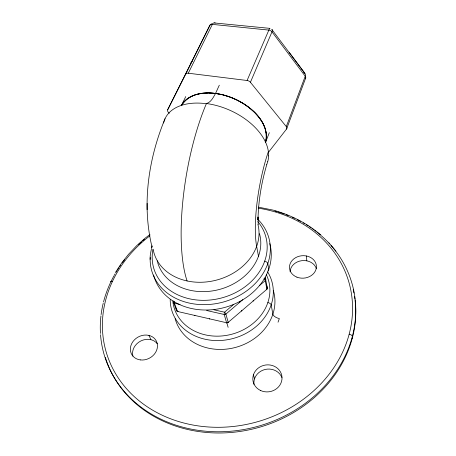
<?xml version="1.0" encoding="UTF-8"?>
<svg xmlns="http://www.w3.org/2000/svg" width="456" height="456" viewBox="0 0 456 456"><rect width="100%" height="100%" fill="white"/><g stroke="black" fill="none" stroke-linecap="round" stroke-linejoin="round"><path stroke-width="0.68" d="M165.038 118.714C148.496 158.648 141.696 204.043 151.899 246.485M147.123 209.686L147.123 203.353M150.104 259.418L150.229 255.514M266.338 138.322L265.46 142.517C270.357 122.008 250.219 105.644 233.415 98.388C217.147 91.525 192.17 88.361 181.328 105.695M266.788 164.559C261.493 182.423 258.37 200.982 257.999 219.627L258.028 216.965L258.221 224.477M151.557 247.745L152.15 245.83M278.029 322.192L279.357 318.601A6.281 2.827 18.7 0 1 272.865 314.218L271.183 304.813A3.186 1.459 19.1 0 0 267.849 302.55M268.316 152.492L286.545 129.048L305.423 78.74A6.669 4.885 12.1 0 0 305.64 77.765M286.545 129.048A3.597 2.354 20.1 0 0 286.282 126.591L305.241 76.22A6.772 4.07 -23.5 0 0 305.081 73.65L271.89 29.566A7.843 1.881 -52 0 0 271.656 29.589M269.319 132.679L265.443 142.614A45.988 28.956 24.1 0 0 234.31 98.792A45.988 28.956 24.1 0 0 181.391 105.547M286.282 126.591L250.418 82.291L271.998 31.834A7.142 1.71 -52 0 0 272.352 29.834L272.243 29.686M169.273 113.27L168.315 112.227A3.443 2.12 27.5 0 1 167.643 109.833L185.666 74.237A3.694 2.434 28.2 0 1 188.288 73.216L247.084 80.495L268.846 30.096A7.154 0.604 -71.7 0 1 269.656 28.511L269.929 28.483M209.065 92.995L215.534 93.451L219.307 85.186M181.437 105.456L185.729 96.592M188.288 73.216L212.359 24.379A6.982 3.386 82.3 0 1 213.801 22.903L269.838 28.357M185.666 74.237L209.794 25.507A6.92 4.663 53.2 0 1 212.023 23.746M167.643 109.833L209.794 25.507A3.517 2.531 29.5 0 1 212.359 24.379L268.846 30.096A3.58 2.673 24.5 0 1 271.998 31.834L305.241 76.22A3.426 2.451 19.7 0 1 305.423 78.74M215.528 93.434C213.317 97.379 211.082 102.224 206.397 103.626A119.369 36.189 -80.4 0 0 187.097 280.953M181.967 104.812L183.055 102.988M115.716 272.089L121.775 262.855L128.677 254.152L136.566 245.807L144.911 238.34L149.961 234.521M183.415 102.543L186.567 99.368L190.608 96.792M265.227 277.351L267.33 287.924A1.642 1.397 -9.4 0 1 266.863 289.286L228.2 322.346A1.681 0.393 49.9 0 1 227.846 322.534M206.631 310.502L224.238 314.492A1.704 1.471 -16 0 0 225.891 314.081L242.797 299.695M233.831 304.312L224.534 312.2A1.71 0.462 -77.5 0 0 224.238 314.492L226.575 322.751A1.681 0.445 -77.4 0 0 227.037 322.734M259.447 285.57L265.284 280.605A1.67 1.408 -9.6 0 0 265.762 279.226A1.67 0.895 -15.4 0 0 264.406 278.667M191.184 96.495L196.006 94.614M196.382 94.512L201.786 93.394M202.19 93.332L208.238 92.978M258.261 207.115L272.927 210.073C290.609 214.856 307.321 223.315 321.201 235.325M214.491 22.8L215.209 22.982M215.534 93.451L222.203 94.717M213.932 309.806L224.534 312.2A1.71 0.41 50 0 1 225.891 314.081L228.2 322.346A1.67 1.459 -16 0 1 226.575 322.751L177.526 311.471A1.642 1.391 -22 0 1 176.5 310.473L173.098 300.909M180.046 304.477L174.374 303.189A1.67 1.402 -21.7 0 1 173.337 302.185A1.67 0.895 -11.2 0 1 173.867 301.256M223.081 94.928L229.727 96.963M230.2 97.145L236.55 99.847M237.012 100.058L243.122 103.449M243.892 103.934L249.506 107.89L254.431 112.273M304.517 73L304.83 73.308L289.087 52.24M255.029 112.866L259.111 117.511M328.964 242.86L335.895 251.142M259.361 117.859L262.468 122.584M148.958 335.422L150.942 339.697M262.673 122.932L264.862 127.777M226.78 322.586L228.125 327.345M266.629 285.445L267.33 287.924A1.642 0.866 -15.3 0 1 266.971 288.642M253.468 374.752L254.511 378.879M265.073 128.41L266.241 133.186L266.378 137.746M176.141 308.575L176.5 310.473A1.642 0.861 -11.3 0 0 176.637 310.673M258.484 256.226L256.648 246.365A68.183 16.239 -80.1 0 1 268.316 151.808L268.561 155.901M306.364 255.964L306.825 260.832M257.839 221.622A58.214 47.367 -15.5 0 1 221.377 298.019A58.214 47.367 -15.5 0 1 152.982 249.158M264.708 261.117A3.466 1.738 19.5 0 1 267.792 263.545L268.766 269.245A3.431 1.704 19.4 0 1 268.031 270.357M259.475 233.626A52.924 42.892 -15.5 0 1 220.493 289.155A52.924 42.892 -15.5 0 1 157.713 262.73M157.531 262.097A52.924 42.892 -15.5 0 1 157.2 260.821M257.731 219.211A60.83 49.596 -15.5 0 1 228.57 300.373A60.83 49.596 -15.5 0 1 150.201 257.503M150.383 255.075A60.83 49.596 -15.5 0 1 151.597 248.434M151.757 247.836A60.83 49.596 -15.5 0 1 152.105 246.639M269.758 243.607A60.175 49.345 -15.5 0 1 224.517 307.509A60.175 49.345 -15.5 0 1 153.586 275.002M257.925 224.398A53.899 43.246 -15.5 0 1 215.175 280.434A53.899 43.246 -15.5 0 1 153.205 249.643M267.718 161.641A57.439 35.614 22.6 0 1 266.68 164.605M268.595 155.906A56.607 35.123 22.1 0 1 267.729 161.646M206.374 103.518A55.809 34.394 23.8 0 1 268.402 151.825M163.618 122.972A55.814 34.092 24.1 0 1 163.886 121.877M164.046 121.336A55.814 34.092 24.1 0 1 206.425 103.729M191.594 61.788A6.378 4.691 5.6 0 0 191.024 62.632A3.289 2.217 28.5 0 0 190.87 63.19M191.965 61.406A6.378 4.691 5.6 0 1 192.386 61.058M303.73 72.498A7.41 4.457 -23.5 0 1 304.152 72.726M247.084 80.495A3.762 2.582 24 0 1 250.418 82.291M241.834 310.69A1.67 0.427 49.7 0 1 241.338 310.827M253.582 300.647A1.659 0.456 49.6 0 1 253.057 300.806M266.435 289.543A1.647 0.49 49.5 0 0 266.863 289.286L265.284 280.605A1.676 0.507 49.6 0 0 263.978 278.741M239.622 301.866A1.699 0.445 49.8 0 1 239.788 302.271M174.386 301.758A1.676 0.559 -77.1 0 0 174.374 303.189L177.526 311.471A1.647 0.541 -76.9 0 0 178.074 311.482M194.957 315.227A1.659 0.507 -77.1 0 1 194.359 315.341M209.6 318.926A1.67 0.479 -77.2 0 1 209.264 318.767M177.184 310.935A1.642 0.861 -11.3 0 1 176.871 310.832M266.293 274.643A49.14 41.684 -15.6 0 1 232.908 333.929A49.14 41.684 -15.6 0 1 172.852 301.536M267.615 271.879A52.092 44.261 -15.6 0 1 233.894 338.272A52.092 44.261 -15.6 0 1 170.196 299.512M273.383 290.717A51.083 43.799 -15.7 0 1 236.436 347.17A51.083 43.799 -15.7 0 1 175.138 318.738M353.2 289.651A128.524 111.31 -15.7 0 1 353.924 292.997M354.529 296.377A128.524 111.31 -15.7 0 1 354.928 299.102M355.099 300.475A128.524 111.31 -15.7 0 1 355.378 303.234M355.492 304.614A128.524 111.31 -15.7 0 1 249.039 429.837A128.524 111.31 -15.7 0 1 105.376 357.424M352.135 338.392A3.238 1.436 16.1 0 0 352.368 337.873L352.351 336.38A3.249 1.448 16.1 0 0 349.176 334.174M331.033 245.436A128.934 111.515 -15.7 0 1 271.685 421.749A128.934 111.515 -15.7 0 1 100.548 334.732M100.457 333.387A128.934 111.515 -15.7 0 1 100.947 315.905M101.107 314.572A128.934 111.515 -15.7 0 1 103.198 303.325M103.523 302.014A128.934 111.515 -15.7 0 1 114.068 275.652M114.399 275.053A128.934 111.515 -15.7 0 1 115.072 273.868M115.761 272.688A128.934 111.515 -15.7 0 1 116.468 271.514M117.181 270.351A128.934 111.515 -15.7 0 1 118.657 268.042M119.415 266.897A128.934 111.515 -15.7 0 1 120.578 265.198M122.174 262.958A128.934 111.515 -15.7 0 1 122.989 261.852M123.405 261.299A128.934 111.515 -15.7 0 1 124.665 259.663M138.732 244.37A128.934 111.515 -15.7 0 1 141.314 242.033M142.899 240.66A128.934 111.515 -15.7 0 1 144.506 239.309M275.019 211.082A128.934 111.515 -15.7 0 1 277.014 211.664M278.337 212.063A128.934 111.515 -15.7 0 1 281.614 213.134M282.264 213.357A128.934 111.515 -15.7 0 1 284.213 214.046M286.146 214.77A128.934 111.515 -15.7 0 1 288.061 215.523M292.478 217.398A128.934 111.515 -15.7 0 1 294.348 218.253M297.42 219.746A128.934 111.515 -15.7 0 1 300.441 221.325M303.411 222.984A128.934 111.515 -15.7 0 1 304.585 223.668M306.329 224.722A128.934 111.515 -15.7 0 1 308.051 225.805M309.191 226.546A128.934 111.515 -15.7 0 1 310.878 227.681M311.989 228.45A128.934 111.515 -15.7 0 1 313.637 229.63M314.725 230.434A128.934 111.515 -15.7 0 1 315.803 231.249M316.869 232.075A128.934 111.515 -15.7 0 1 320.517 235.068M321.531 235.951A128.934 111.515 -15.7 0 1 329.688 243.943M258.324 208.164A126.278 109.035 -15.7 0 1 339.184 358.912A126.278 109.035 -15.7 0 1 148.365 407.516A126.278 109.035 -15.7 0 1 149.961 235.763M110.563 281.779A2.884 1.203 24.5 0 1 112.472 281.375M132.901 356.136A13.88 11.919 -29.3 0 1 140.733 341.014A13.88 11.919 -29.3 0 1 157.303 343.75M290.096 271.833A13.361 11.183 -4.6 0 1 301.9 260.661A13.361 11.183 -4.6 0 1 316.367 268.652M253.975 384.431A14.495 13.406 -9.9 0 1 264.97 369.508A14.495 13.406 -9.9 0 1 281.911 377.534M140.294 359.909A14.016 11.987 -29 0 0 157.052 342.838A14.016 11.987 -29 0 0 134.412 339.857A14.016 11.987 -29 0 0 140.294 359.909M296.947 277.162A13.486 11.24 -4.7 0 0 316.39 265.899A13.486 11.24 -4.7 0 0 295.494 257.743A13.486 11.24 -4.7 0 0 296.947 277.162M260.581 390.507A14.643 13.498 -10 0 0 282.025 377.511A14.643 13.498 -10 0 0 259.669 367.114A14.643 13.498 -10 0 0 260.581 390.507"/></g></svg>
